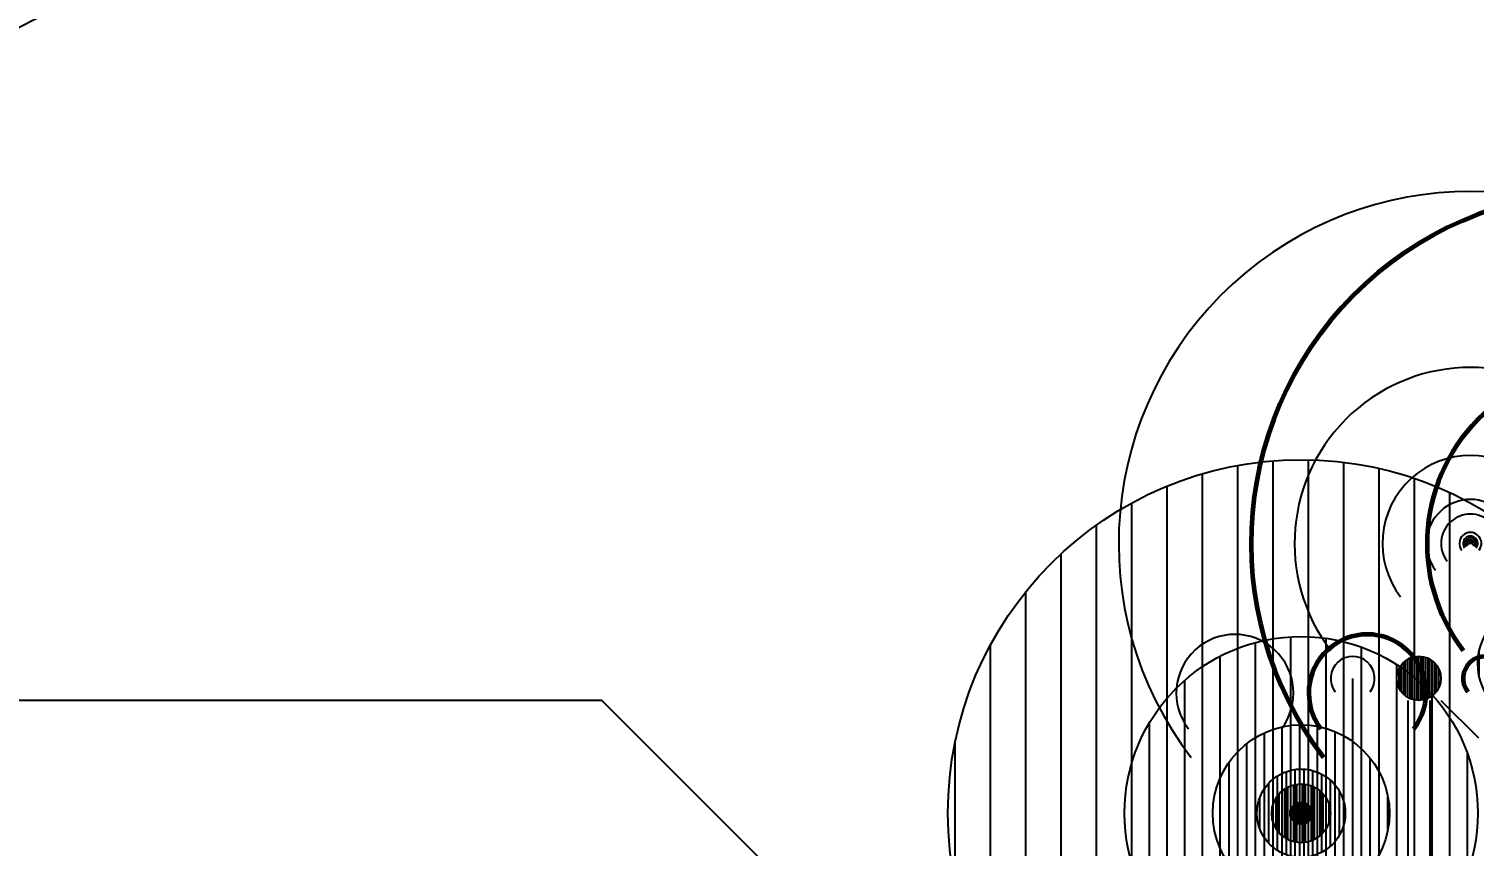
# Model space of a CAD drawing. Extents: x 2104 to 16979, y 4026 to 5124.
# Drawn here: x 10641.1 to 10739.2, y 4580.1 to 4635.6 of the extents above; entities that cross this region are included whole.
import ezdxf
from ezdxf import colors
from ezdxf.entities.mleader import LeaderData, LeaderLine
from ezdxf.math import Vec2, Vec3

# ---------------------------------------------------------------- set-up
doc = ezdxf.new("R2010")
doc.units = 0
doc.header["$LTSCALE"] = 18
doc.header["$MEASUREMENT"] = 0
doc.linetypes.add('VENT', pattern=[0.30000000000000004, 0.2, -0.1])
for name, color, linetype in [('G-ANNO-TEXT', 70, 'Continuous'), ('P-HW-N', 1, 'Continuous'), ('P-HW-N @ 1 (1)', 1, 'Continuous'), ('P-HW-N @ 1 (2)', 1, 'Continuous'), ('P-HW-N @ 12', 1, 'Continuous'), ('P-HW-N @ 128', 1, 'Continuous'), ('P-HW-N @ 16', 1, 'Continuous'), ('P-HW-N @ 192', 1, 'Continuous'), ('P-HW-N @ 2', 1, 'Continuous'), ('P-HW-N @ 24', 1, 'Continuous'), ('P-HW-N @ 384', 1, 'Continuous'), ('P-HW-N @ 4', 1, 'Continuous'), ('P-HW-N @ 48', 1, 'Continuous'), ('P-HW-N @ 64', 1, 'Continuous'), ('P-HW-N @ 768', 1, 'Continuous'), ('P-HW-N @ 8', 1, 'Continuous'), ('P-HW-N @ 96', 1, 'Continuous'), ('P-SAN-N', 6, 'Continuous'), ('P-SAN-N @ 1 (1)', 6, 'Continuous'), ('P-SAN-N @ 1 (2)', 6, 'Continuous'), ('P-SAN-N @ 12', 6, 'Continuous'), ('P-SAN-N @ 128', 6, 'Continuous'), ('P-SAN-N @ 16', 6, 'Continuous'), ('P-SAN-N @ 192', 6, 'Continuous'), ('P-SAN-N @ 2', 6, 'Continuous'), ('P-SAN-N @ 24', 6, 'Continuous'), ('P-SAN-N @ 384', 6, 'Continuous'), ('P-SAN-N @ 4', 6, 'Continuous'), ('P-SAN-N @ 48', 6, 'Continuous'), ('P-SAN-N @ 64', 6, 'Continuous'), ('P-SAN-N @ 768', 6, 'Continuous'), ('P-SAN-N @ 8', 6, 'Continuous'), ('P-SAN-N @ 96', 6, 'Continuous'), ('P-SANV-N', 5, 'VENT')]:
    doc.layers.add(name, color=color, linetype=linetype)
for name, color, linetype, lineweight in [('P-CW-N', 4, 'Continuous', 60), ('P-CW-N @ 1 (1)', 4, 'Continuous', 60), ('P-CW-N @ 1 (2)', 4, 'Continuous', 60), ('P-CW-N @ 12', 4, 'Continuous', 60), ('P-CW-N @ 128', 4, 'Continuous', 60), ('P-CW-N @ 16', 4, 'Continuous', 60), ('P-CW-N @ 192', 4, 'Continuous', 60), ('P-CW-N @ 2', 4, 'Continuous', 60), ('P-CW-N @ 24', 4, 'Continuous', 60), ('P-CW-N @ 384', 4, 'Continuous', 60), ('P-CW-N @ 4', 4, 'Continuous', 60), ('P-CW-N @ 48', 4, 'Continuous', 60), ('P-CW-N @ 64', 4, 'Continuous', 60), ('P-CW-N @ 768', 4, 'Continuous', 60), ('P-CW-N @ 8', 4, 'Continuous', 60), ('P-CW-N @ 96', 4, 'Continuous', 60)]:
    doc.layers.add(name, color=color, linetype=linetype, lineweight=lineweight)
doc.layers.get('0').freeze()
doc.styles.add('Arial', font='arial.ttf')

# ---------------------------------------------------------------- blocks, each defined once
blk = doc.blocks.new('*U7')
h = blk.add_hatch()
h.set_pattern_fill('ANSI31', color=256, scale=0.025, angle=135)
h.set_pattern_definition([(180, (0, 0), (-4.336808689942018e-19, -0.003125), [])])
edge = h.paths.add_edge_path()
edge.add_arc((-3.469446951953614e-18, -6.938893903907228e-18), 0.03125000000000001, 0, 360)
blk.add_circle((0, 0), 0.03125)
blk = doc.blocks.new('*U619')
at = {"layer": 'P-SAN-N @ 1 (1)', "rotation": 270}
blk.add_blockref('*U7', (10727.5, 4582.343581524154), dxfattribs=at)
at = {"layer": 'P-SAN-N @ 1 (2)', "rotation": 270}
blk.add_blockref('*U7', (10727.5, 4582.343581524154), dxfattribs=at)
at = {"layer": 'P-SAN-N @ 12', "xscale": 12, "yscale": 12, "zscale": 12, "rotation": 270}
blk.add_blockref('*U7', (10727.5, 4582.343581524154), dxfattribs=at)
at = {"layer": 'P-SAN-N @ 128', "xscale": 128, "yscale": 128, "zscale": 128, "rotation": 270}
blk.add_blockref('*U7', (10743.5, 4592.5), dxfattribs=at)
at = {"layer": 'P-SAN-N @ 16', "xscale": 16, "yscale": 16, "zscale": 16, "rotation": 270}
blk.add_blockref('*U7', (10727.5, 4582.343581524154), dxfattribs=at)
at = {"layer": 'P-SAN-N @ 192', "xscale": 192, "yscale": 192, "zscale": 192, "rotation": 270}
blk.add_blockref('*U7', (10727.5, 4582.343581524154), dxfattribs=at)
at = {"layer": 'P-SAN-N @ 2', "xscale": 2, "yscale": 2, "zscale": 2, "rotation": 270}
blk.add_blockref('*U7', (10727.5, 4582.343581524154), dxfattribs=at)
at = {"layer": 'P-SAN-N @ 24', "xscale": 24, "yscale": 24, "zscale": 24, "rotation": 270}
blk.add_blockref('*U7', (10727.5, 4582.343581524154), dxfattribs=at)
at = {"layer": 'P-SAN-N @ 384', "xscale": 384, "yscale": 384, "zscale": 384, "rotation": 270}
blk.add_blockref('*U7', (10727.5, 4582.343581524154), dxfattribs=at)
at = {"layer": 'P-SAN-N @ 4', "xscale": 4, "yscale": 4, "zscale": 4, "rotation": 270}
blk.add_blockref('*U7', (10727.5, 4582.343581524154), dxfattribs=at)
at = {"layer": 'P-SAN-N @ 48', "xscale": 48, "yscale": 48, "zscale": 48, "rotation": 270}
blk.add_blockref('*U7', (10735.5, 4591.5), dxfattribs=at)
at = {"layer": 'P-SAN-N @ 64', "xscale": 64, "yscale": 64, "zscale": 64, "rotation": 270}
blk.add_blockref('*U7', (10727.5, 4582.343581524154), dxfattribs=at)
at = {"layer": 'P-SAN-N @ 768', "xscale": 768, "yscale": 768, "zscale": 768, "rotation": 270}
blk.add_blockref('*U7', (10727.5, 4582.343581524154), dxfattribs=at)
at = {"layer": 'P-SAN-N @ 8', "xscale": 8, "yscale": 8, "zscale": 8, "rotation": 270}
blk.add_blockref('*U7', (10727.5, 4582.343581524154), dxfattribs=at)
at = {"layer": 'P-SAN-N @ 96', "xscale": 96, "yscale": 96, "zscale": 96, "rotation": 270}
blk.add_blockref('*U7', (10727.5, 4582.343581524154), dxfattribs=at)
blk = doc.blocks.new('*U8')
at = {"linetype": 'Continuous'}
blk.add_arc((0, 0), 0.03111555437015312, 232.5669694738212, 127.4330305261797, dxfattribs=at)
blk = doc.blocks.new('*U620')
at = {"layer": 'P-HW-N @ 1 (1)', "rotation": 90}
blk.add_blockref('*U8', (10739, 4600.656418475846), dxfattribs=at)
at = {"layer": 'P-HW-N @ 1 (2)', "rotation": 90}
blk.add_blockref('*U8', (10739, 4600.656418475846), dxfattribs=at)
at = {"layer": 'P-HW-N @ 12', "xscale": 12, "yscale": 12, "zscale": 12, "rotation": 90}
blk.add_blockref('*U8', (10739, 4600.656418475846), dxfattribs=at)
at = {"layer": 'P-HW-N @ 128', "xscale": 128, "yscale": 128, "zscale": 128, "rotation": 90}
blk.add_blockref('*U8', (10723, 4590.5), dxfattribs=at)
at = {"layer": 'P-HW-N @ 16', "xscale": 16, "yscale": 16, "zscale": 16, "rotation": 90}
blk.add_blockref('*U8', (10739, 4600.656418475846), dxfattribs=at)
at = {"layer": 'P-HW-N @ 192', "xscale": 192, "yscale": 192, "zscale": 192, "rotation": 90}
blk.add_blockref('*U8', (10739, 4600.656418475846), dxfattribs=at)
at = {"layer": 'P-HW-N @ 2', "xscale": 2, "yscale": 2, "zscale": 2, "rotation": 90}
blk.add_blockref('*U8', (10739, 4600.656418475846), dxfattribs=at)
at = {"layer": 'P-HW-N @ 24', "xscale": 24, "yscale": 24, "zscale": 24, "rotation": 90}
blk.add_blockref('*U8', (10739, 4600.656418475846), dxfattribs=at)
at = {"layer": 'P-HW-N @ 384', "xscale": 384, "yscale": 384, "zscale": 384, "rotation": 90}
blk.add_blockref('*U8', (10739, 4600.656418475846), dxfattribs=at)
at = {"layer": 'P-HW-N @ 4', "xscale": 4, "yscale": 4, "zscale": 4, "rotation": 90}
blk.add_blockref('*U8', (10739, 4600.656418475846), dxfattribs=at)
at = {"layer": 'P-HW-N @ 48', "xscale": 48, "yscale": 48, "zscale": 48, "rotation": 90}
blk.add_blockref('*U8', (10731, 4591.5), dxfattribs=at)
at = {"layer": 'P-HW-N @ 64', "xscale": 64, "yscale": 64, "zscale": 64, "rotation": 90}
blk.add_blockref('*U8', (10739, 4600.656418475846), dxfattribs=at)
at = {"layer": 'P-HW-N @ 768', "xscale": 768, "yscale": 768, "zscale": 768, "rotation": 90}
blk.add_blockref('*U8', (10739, 4600.656418475846), dxfattribs=at)
at = {"layer": 'P-HW-N @ 8', "xscale": 8, "yscale": 8, "zscale": 8, "rotation": 90}
blk.add_blockref('*U8', (10739, 4600.656418475846), dxfattribs=at)
at = {"layer": 'P-HW-N @ 96', "xscale": 96, "yscale": 96, "zscale": 96, "rotation": 90}
blk.add_blockref('*U8', (10739, 4600.656418475846), dxfattribs=at)
blk = doc.blocks.new('*U621')
at = {"layer": 'P-CW-N @ 1 (1)', "rotation": 90}
blk.add_blockref('*U8', (10748, 4600.656418475846), dxfattribs=at)
at = {"layer": 'P-CW-N @ 1 (2)', "rotation": 90}
blk.add_blockref('*U8', (10748, 4600.656418475846), dxfattribs=at)
at = {"layer": 'P-CW-N @ 12', "xscale": 12, "yscale": 12, "zscale": 12, "rotation": 90}
blk.add_blockref('*U8', (10748, 4600.656418475846), dxfattribs=at)
at = {"layer": 'P-CW-N @ 128', "xscale": 128, "yscale": 128, "zscale": 128, "rotation": 90}
blk.add_blockref('*U8', (10732, 4590.5), dxfattribs=at)
at = {"layer": 'P-CW-N @ 16', "xscale": 16, "yscale": 16, "zscale": 16, "rotation": 90}
blk.add_blockref('*U8', (10748, 4600.656418475846), dxfattribs=at)
at = {"layer": 'P-CW-N @ 192', "xscale": 192, "yscale": 192, "zscale": 192, "rotation": 90}
blk.add_blockref('*U8', (10748, 4600.656418475846), dxfattribs=at)
at = {"layer": 'P-CW-N @ 2', "xscale": 2, "yscale": 2, "zscale": 2, "rotation": 90}
blk.add_blockref('*U8', (10748, 4600.656418475846), dxfattribs=at)
at = {"layer": 'P-CW-N @ 24', "xscale": 24, "yscale": 24, "zscale": 24, "rotation": 90}
blk.add_blockref('*U8', (10748, 4600.656418475846), dxfattribs=at)
at = {"layer": 'P-CW-N @ 384', "xscale": 384, "yscale": 384, "zscale": 384, "rotation": 90}
blk.add_blockref('*U8', (10748, 4600.656418475846), dxfattribs=at)
at = {"layer": 'P-CW-N @ 4', "xscale": 4, "yscale": 4, "zscale": 4, "rotation": 90}
blk.add_blockref('*U8', (10748, 4600.656418475846), dxfattribs=at)
at = {"layer": 'P-CW-N @ 48', "xscale": 48, "yscale": 48, "zscale": 48, "rotation": 90}
blk.add_blockref('*U8', (10740, 4591.5), dxfattribs=at)
at = {"layer": 'P-CW-N @ 64', "xscale": 64, "yscale": 64, "zscale": 64, "rotation": 90}
blk.add_blockref('*U8', (10748, 4600.656418475846), dxfattribs=at)
at = {"layer": 'P-CW-N @ 768', "xscale": 768, "yscale": 768, "zscale": 768, "rotation": 90}
blk.add_blockref('*U8', (10748, 4600.656418475846), dxfattribs=at)
at = {"layer": 'P-CW-N @ 8', "xscale": 8, "yscale": 8, "zscale": 8, "rotation": 90}
blk.add_blockref('*U8', (10748, 4600.656418475846), dxfattribs=at)
at = {"layer": 'P-CW-N @ 96', "xscale": 96, "yscale": 96, "zscale": 96, "rotation": 90}
blk.add_blockref('*U8', (10748, 4600.656418475846), dxfattribs=at)

msp = doc.modelspace()

# ---------------------------------------------------------------- linework, layer by layer
at = {"layer": 'P-HW-N'}
msp.add_line((10731, 4591.5), (10731, 4548), dxfattribs=at)
at = {"layer": 'P-SAN-N'}
for p, q in [((10734.75, 4590), (10734.75, 4549.5)), ((10736.25, 4590), (10736.25, 4549.5))]:
    msp.add_line(p, q, dxfattribs=at)
at = {"layer": 'P-SANV-N'}
msp.add_line((10737, 4590), (10744.5, 4582.5), dxfattribs=at)

# ---------------------------------------------------------------- block references
at = {"layer": 'P-CW-N'}
msp.add_blockref('*U621', (0, 0), dxfattribs=at)
at = {"layer": 'P-HW-N'}
msp.add_blockref('*U620', (0, 0), dxfattribs=at)
at = {"layer": 'P-SAN-N'}
msp.add_blockref('*U619', (0, 0), dxfattribs=at)

# ---------------------------------------------------------------- leaders
at = {"layer": 'G-ANNO-TEXT'}
ml = msp.add_multileader_mtext('Standard', dxfattribs=at)
ml.set_content('HWCR\\PHWR\\PCWR\\PSS\\PVS', color=256, style='Arial')
ml.set_leader_properties(color=256, linetype='ByLayer', lineweight=-1)
ml.build(insert=Vec2(0, 0))
ml.multileader.update_dxf_attribs({"has_dogleg": 0, "dogleg_length": 0.125, "arrow_head_size": 6, "scale": 48})
ctx = ml.context
ctx.base_point, ctx.scale, ctx.char_height, ctx.arrow_head_size, ctx.landing_gap_size, ctx.plane_origin = Vec3(10792.5, 4699.5), 48, 4.5, 6, 1.5, Vec3(10755, 4689)
notes = []
notes.append((ctx, [(0, (1, 1, 0), (10786.5, 4699.5), (1, 0), 6, [(0, [(10539, 4584), (10765.5, 4699.5)], 0, [])])]))
ctx.mtext.insert, ctx.mtext.flow_direction = Vec3(10794, 4701.788369713506), 5
ml = msp.add_multileader_mtext('Standard', dxfattribs=at)
ml.set_content('FURNISH AND \\PINSTALL \\PACCESS PANEL', color=256, style='Arial')
ml.set_leader_properties(color=256, linetype='ByLayer', lineweight=-1)
ml.build(insert=Vec2(0, 0))
ml.multileader.update_dxf_attribs({"has_dogleg": 0, "dogleg_length": 0.125, "arrow_head_size": 6, "scale": 48})
ctx = ml.context
ctx.base_point, ctx.scale, ctx.char_height, ctx.arrow_head_size, ctx.landing_gap_size, ctx.plane_origin = Vec3(10552.5102319236, 4590), 48, 4.5, 6, 1.5, Vec3(10719, 4551)
ctx.text_align_type = 2
notes.append((ctx, [(0, (1, 1, 0), (10609.5, 4590), (-1, 0), 6, [(0, [(10719, 4551), (10680, 4590)], 0, [])])]))
ctx.mtext.insert, ctx.mtext.alignment, ctx.mtext.flow_direction = Vec3(10602, 4592.288369713506), 3, 5
for ctx, leaders in notes:
    for number, flags, end, landing, length, lines in leaders:
        leader = LeaderData()
        leader.index, (leader.has_last_leader_line, leader.has_dogleg_vector, leader.attachment_direction) = number, flags
        leader.last_leader_point, leader.dogleg_vector, leader.dogleg_length = Vec3(end), Vec3(landing), length
        for number, points, colour, breaks in lines:
            line = LeaderLine()
            line.index, line.vertices, line.color, line.breaks = number, Vec3.list(points), colors.encode_raw_color(colour), breaks
            leader.lines.append(line)
        ctx.leaders.append(leader)

doc.saveas('drawing.dxf')
